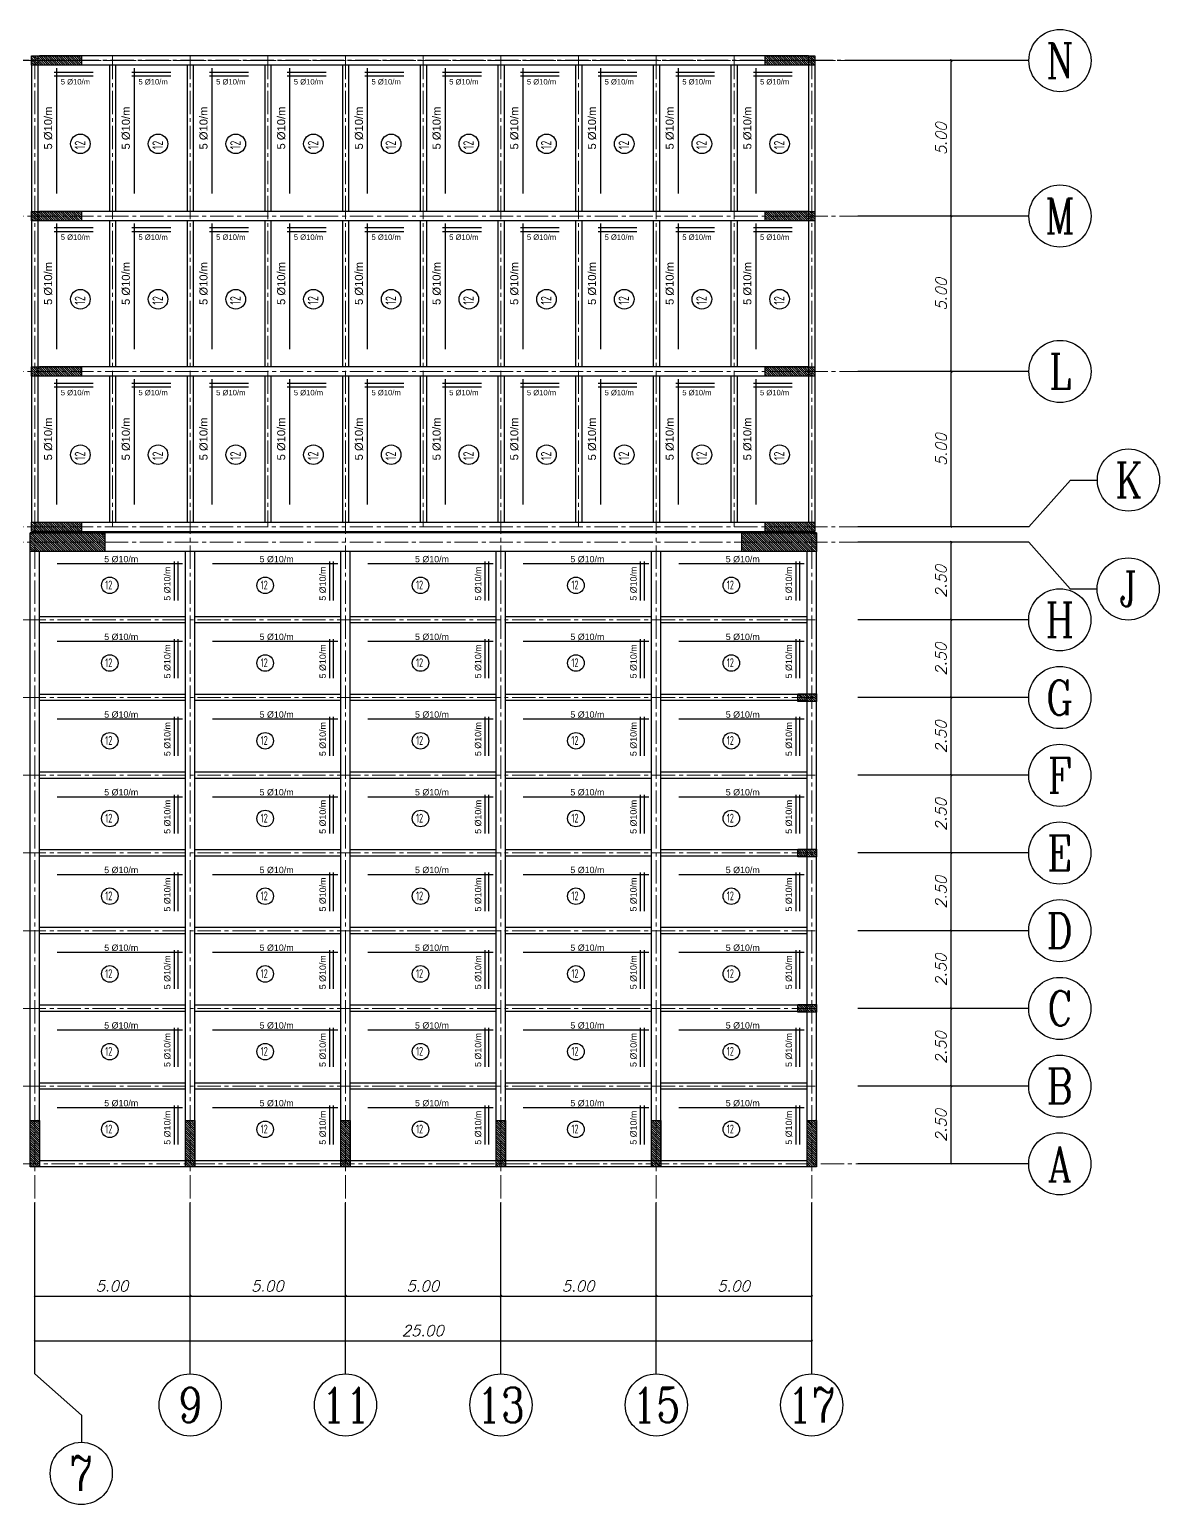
# Model space of a CAD drawing. Header units: metres. Extents: x 202848 to 204724, y 1924431 to 1925550.
# Drawn here: x 203167.86 to 203204.22, y 1924637.84 to 1924685.29 of the extents above; entities that cross this region are included whole.
import ezdxf
from ezdxf.enums import TextEntityAlignment as Align

# ---------------------------------------------------------------- set-up
doc = ezdxf.new("R2010")
doc.units = ezdxf.units.M
doc.header["$MEASUREMENT"] = 0
doc.linetypes.add('CENTER2', pattern=[1.125, 0.75, -0.125, 0.125, -0.125])
doc.layers.add('Axis', color=1, linetype='CENTER2', lineweight=5)
doc.layers.add('Dimations', color=3, linetype='Continuous', lineweight=5)
for name, color, linetype in [('Axis Name', 8, 'Continuous'), ('Columns', 2, 'Continuous'), ('Frame', 7, 'Continuous'), ('Slab Upper Reinforcment', 2, 'Continuous'), ('Walls', 255, 'Continuous')]:
    doc.layers.add(name, color=color, linetype=linetype)
doc.styles.add('1', font='arial.ttf')
doc.styles.add('ROMANS', font='romans.shx', dxfattribs={"oblique": 15})
doc.styles.add('YQ_AXIS', font='COMPLEX.SHX', dxfattribs={"width": 0.8, "bigfont": 'GBCBIG.SHX'})
doc.styles.add('YQ_DIM', font='SUPEROS.SHX', dxfattribs={"width": 0.8, "bigfont": 'HZDX.SHX'})
doc.dimstyles.new('Copy(2) of DIM-50$', dxfattribs={"dimscale": 0, "dimtxt": 0.35, "dimasz": 0.03, "dimexe": 0, "dimexo": 0, "dimgap": 0.15, "dimtad": 1, "dimzin": 0, "dimdsep": 46, "dimtxsty": 'ROMANS', "dimblk1": 'OBLIQUE', "dimblk2": 'DTICK', "dimsah": 1, "dimcen": 0.1, "dimse1": 1, "dimse2": 1, "dimclrd": 2, "dimclre": 51, "dimclrt": 3, "dimaunit": 1, "dimadec": 0, "dimazin": 0, "dimtfac": 1e-05, "dimtmove": 2, "dimatfit": 0, "dimldrblk": 'DTICK', "dimfxl": 0, "dimtolj": 1, "dimtzin": 0, "dimlwe": -1, "dimarcsym": 0})
pattern_1 = [(135, (-396.45404, -217.45699), (-0.0353553390593, -0.0353553390593), [])]

# ---------------------------------------------------------------- blocks, each defined once
blk = doc.blocks.new('*U996')
for p, q in [((2.35, 0.1), (-2.35, 0.1)), ((2.35, -0.1), (-2.35, -0.1))]:
    blk.add_line(p, q)
blk = doc.blocks.new('*U997')
at = {"color": 0, "linetype": 'ByBlock', "lineweight": -2, "transparency": 16777216}
for p in [(-20, 0), (-15, 0), (-10, 0), (-5, 0), (0, 0), (-20, -2.5), (-15, -2.5), (-10, -2.5), (-5, -2.5), (0, -2.5), (-20, -5), (-15, -5), (-10, -5), (-5, -5), (0, -5), (-20, -7.5), (-15, -7.5), (-10, -7.5), (-5, -7.5), (0, -7.5), (-20, -10), (-15, -10), (-10, -10), (-5, -10), (0, -10), (-20, -12.5), (-15, -12.5), (-10, -12.5), (-5, -12.5), (0, -12.5), (-20, -15), (-15, -15), (-10, -15), (-5, -15), (0, -15)]:
    blk.add_blockref('*U996', p, dxfattribs=at)
blk = doc.blocks.new('_OBLIQUE')
at = {"color": 0, "linetype": 'ByBlock'}
blk.add_line((-0.5, -0.5), (0.5, 0.5), dxfattribs=at)
blk = doc.blocks.new('DTICK')
at = {"color": 3}
blk.add_line((-1, -1), (1, 1), dxfattribs=at)
for p, q in [((-1, 0), (1, 0)), ((0, 1), (0, -1))]:
    blk.add_line(p, q)
blk = doc.blocks.new('*D1001')
at = {"layer": 'Defpoints', "color": 0, "lineweight": -2, "transparency": 16777216}
for p in [(203168.033, 1924648.291), (203173.033, 1924648.291), (203173.033, 1924644.541)]:
    blk.add_point(p, dxfattribs=at)
at = {"layer": 'Dimations', "color": 2, "lineweight": -2, "transparency": 16777216}
blk.add_line((203168.033, 1924644.541), (203173.003, 1924644.541), dxfattribs=at)
at = {"layer": 'Dimations', "color": 2, "lineweight": -2, "transparency": 16777216, "xscale": 0.03, "yscale": 0.03, "zscale": 0.03, "rotation": 180}
blk.add_blockref('_OBLIQUE', (203168.033, 1924644.541), dxfattribs=at)
at = {"layer": 'Dimations', "color": 2, "lineweight": -2, "transparency": 16777216, "xscale": 0.03, "yscale": 0.03, "zscale": 0.03}
blk.add_blockref('DTICK', (203173.033, 1924644.541), dxfattribs=at)
at = {"layer": 'Dimations', "color": 3, "transparency": 16777216, "insert": (203170.518, 1924644.866), "char_height": 0.35, "attachment_point": 5, "style": 'ROMANS'}
blk.add_mtext('\\A1;5.00', dxfattribs=at)
blk = doc.blocks.new('*D1002')
at = {"layer": 'Defpoints', "color": 0, "lineweight": -2, "transparency": 16777216}
for p in [(203173.033, 1924648.291), (203178.033, 1924648.291), (203178.033, 1924644.541)]:
    blk.add_point(p, dxfattribs=at)
at = {"layer": 'Dimations', "color": 2, "lineweight": -2, "transparency": 16777216}
blk.add_line((203173.033, 1924644.541), (203178.003, 1924644.541), dxfattribs=at)
at = {"layer": 'Dimations', "color": 2, "lineweight": -2, "transparency": 16777216, "xscale": 0.03, "yscale": 0.03, "zscale": 0.03, "rotation": 180}
blk.add_blockref('_OBLIQUE', (203173.033, 1924644.541), dxfattribs=at)
at = {"layer": 'Dimations', "color": 2, "lineweight": -2, "transparency": 16777216, "xscale": 0.03, "yscale": 0.03, "zscale": 0.03}
blk.add_blockref('DTICK', (203178.033, 1924644.541), dxfattribs=at)
at = {"layer": 'Dimations', "color": 3, "transparency": 16777216, "insert": (203175.518, 1924644.866), "char_height": 0.35, "attachment_point": 5, "style": 'ROMANS'}
blk.add_mtext('\\A1;5.00', dxfattribs=at)
blk = doc.blocks.new('*D1003')
at = {"layer": 'Defpoints', "color": 0, "lineweight": -2, "transparency": 16777216}
for p in [(203178.033, 1924648.291), (203183.033, 1924648.291), (203183.033, 1924644.541)]:
    blk.add_point(p, dxfattribs=at)
at = {"layer": 'Dimations', "color": 2, "lineweight": -2, "transparency": 16777216}
blk.add_line((203178.033, 1924644.541), (203183.003, 1924644.541), dxfattribs=at)
at = {"layer": 'Dimations', "color": 2, "lineweight": -2, "transparency": 16777216, "xscale": 0.03, "yscale": 0.03, "zscale": 0.03, "rotation": 180}
blk.add_blockref('_OBLIQUE', (203178.033, 1924644.541), dxfattribs=at)
at = {"layer": 'Dimations', "color": 2, "lineweight": -2, "transparency": 16777216, "xscale": 0.03, "yscale": 0.03, "zscale": 0.03}
blk.add_blockref('DTICK', (203183.033, 1924644.541), dxfattribs=at)
at = {"layer": 'Dimations', "color": 3, "transparency": 16777216, "insert": (203180.518, 1924644.866), "char_height": 0.35, "attachment_point": 5, "style": 'ROMANS'}
blk.add_mtext('\\A1;5.00', dxfattribs=at)
blk = doc.blocks.new('*D1004')
at = {"layer": 'Defpoints', "color": 0, "lineweight": -2, "transparency": 16777216}
for p in [(203183.033, 1924648.291), (203188.033, 1924648.291), (203188.033, 1924644.541)]:
    blk.add_point(p, dxfattribs=at)
at = {"layer": 'Dimations', "color": 2, "lineweight": -2, "transparency": 16777216}
blk.add_line((203183.033, 1924644.541), (203188.003, 1924644.541), dxfattribs=at)
at = {"layer": 'Dimations', "color": 2, "lineweight": -2, "transparency": 16777216, "xscale": 0.03, "yscale": 0.03, "zscale": 0.03, "rotation": 180}
blk.add_blockref('_OBLIQUE', (203183.033, 1924644.541), dxfattribs=at)
at = {"layer": 'Dimations', "color": 2, "lineweight": -2, "transparency": 16777216, "xscale": 0.03, "yscale": 0.03, "zscale": 0.03}
blk.add_blockref('DTICK', (203188.033, 1924644.541), dxfattribs=at)
at = {"layer": 'Dimations', "color": 3, "transparency": 16777216, "insert": (203185.518, 1924644.866), "char_height": 0.35, "attachment_point": 5, "style": 'ROMANS'}
blk.add_mtext('\\A1;5.00', dxfattribs=at)
blk = doc.blocks.new('*D1005')
at = {"layer": 'Defpoints', "color": 0, "lineweight": -2, "transparency": 16777216}
for p in [(203188.033, 1924648.291), (203193.033, 1924648.291), (203193.033, 1924644.541)]:
    blk.add_point(p, dxfattribs=at)
at = {"layer": 'Dimations', "color": 2, "lineweight": -2, "transparency": 16777216}
blk.add_line((203188.033, 1924644.541), (203193.003, 1924644.541), dxfattribs=at)
at = {"layer": 'Dimations', "color": 2, "lineweight": -2, "transparency": 16777216, "xscale": 0.03, "yscale": 0.03, "zscale": 0.03, "rotation": 180}
blk.add_blockref('_OBLIQUE', (203188.033, 1924644.541), dxfattribs=at)
at = {"layer": 'Dimations', "color": 2, "lineweight": -2, "transparency": 16777216, "xscale": 0.03, "yscale": 0.03, "zscale": 0.03}
blk.add_blockref('DTICK', (203193.033, 1924644.541), dxfattribs=at)
at = {"layer": 'Dimations', "color": 3, "transparency": 16777216, "insert": (203190.518, 1924644.866), "char_height": 0.35, "attachment_point": 5, "style": 'ROMANS'}
blk.add_mtext('\\A1;5.00', dxfattribs=at)
blk = doc.blocks.new('*D1006')
at = {"layer": 'Defpoints', "color": 0, "lineweight": -2, "transparency": 16777216}
for p in [(203193.772, 1924674.287), (203197.522, 1924674.287), (203193.772, 1924669.287)]:
    blk.add_point(p, dxfattribs=at)
at = {"layer": 'Dimations', "color": 2, "lineweight": -2, "transparency": 16777216}
blk.add_line((203197.522, 1924669.287), (203197.522, 1924674.257), dxfattribs=at)
at = {"layer": 'Dimations', "color": 2, "lineweight": -2, "transparency": 16777216, "xscale": 0.03, "yscale": 0.03, "zscale": 0.03}
for name, p, rotation in [('DTICK', (203197.522, 1924674.287), 90), ('_OBLIQUE', (203197.522, 1924669.287), 270)]:
    blk.add_blockref(name, p, dxfattribs=dict(at, rotation=rotation))
at = {"layer": 'Dimations', "color": 3, "transparency": 16777216, "insert": (203197.197, 1924671.772), "char_height": 0.35, "attachment_point": 5, "rotation": 90, "style": 'ROMANS'}
blk.add_mtext('\\A1;5.00', dxfattribs=at)
blk = doc.blocks.new('*D1007')
at = {"layer": 'Defpoints', "color": 0, "lineweight": -2, "transparency": 16777216}
for p in [(203193.772, 1924679.287), (203197.522, 1924679.287), (203193.772, 1924674.287)]:
    blk.add_point(p, dxfattribs=at)
at = {"layer": 'Dimations', "color": 2, "lineweight": -2, "transparency": 16777216}
blk.add_line((203197.522, 1924674.287), (203197.522, 1924679.257), dxfattribs=at)
at = {"layer": 'Dimations', "color": 2, "lineweight": -2, "transparency": 16777216, "xscale": 0.03, "yscale": 0.03, "zscale": 0.03}
for name, p, rotation in [('DTICK', (203197.522, 1924679.287), 90), ('_OBLIQUE', (203197.522, 1924674.287), 270)]:
    blk.add_blockref(name, p, dxfattribs=dict(at, rotation=rotation))
at = {"layer": 'Dimations', "color": 3, "transparency": 16777216, "insert": (203197.197, 1924676.772), "char_height": 0.35, "attachment_point": 5, "rotation": 90, "style": 'ROMANS'}
blk.add_mtext('\\A1;5.00', dxfattribs=at)
blk = doc.blocks.new('*D1008')
at = {"layer": 'Defpoints', "color": 0, "lineweight": -2, "transparency": 16777216}
for p in [(203193.772, 1924684.287), (203197.522, 1924684.287), (203193.772, 1924679.287)]:
    blk.add_point(p, dxfattribs=at)
at = {"layer": 'Dimations', "color": 2, "lineweight": -2, "transparency": 16777216}
blk.add_line((203197.522, 1924679.287), (203197.522, 1924684.257), dxfattribs=at)
at = {"layer": 'Dimations', "color": 2, "lineweight": -2, "transparency": 16777216, "xscale": 0.03, "yscale": 0.03, "zscale": 0.03}
for name, p, rotation in [('DTICK', (203197.522, 1924684.287), 90), ('_OBLIQUE', (203197.522, 1924679.287), 270)]:
    blk.add_blockref(name, p, dxfattribs=dict(at, rotation=rotation))
at = {"layer": 'Dimations', "color": 3, "transparency": 16777216, "insert": (203197.197, 1924681.772), "char_height": 0.35, "attachment_point": 5, "rotation": 90, "style": 'ROMANS'}
blk.add_mtext('\\A1;5.00', dxfattribs=at)
blk = doc.blocks.new('*D1010')
at = {"layer": 'Defpoints', "color": 0, "lineweight": -2, "transparency": 16777216}
for p in [(203168.033, 1924648.291), (203193.033, 1924648.291), (203193.033, 1924643.106)]:
    blk.add_point(p, dxfattribs=at)
at = {"layer": 'Dimations', "color": 2, "lineweight": -2, "transparency": 16777216}
blk.add_line((203168.033, 1924643.106), (203193.003, 1924643.106), dxfattribs=at)
at = {"layer": 'Dimations', "color": 2, "lineweight": -2, "transparency": 16777216, "xscale": 0.03, "yscale": 0.03, "zscale": 0.03, "rotation": 180}
blk.add_blockref('_OBLIQUE', (203168.033, 1924643.106), dxfattribs=at)
at = {"layer": 'Dimations', "color": 2, "lineweight": -2, "transparency": 16777216, "xscale": 0.03, "yscale": 0.03, "zscale": 0.03}
blk.add_blockref('DTICK', (203193.033, 1924643.106), dxfattribs=at)
at = {"layer": 'Dimations', "color": 3, "transparency": 16777216, "insert": (203180.518, 1924643.431), "char_height": 0.35, "attachment_point": 5, "style": 'ROMANS'}
blk.add_mtext('\\A1;25.00', dxfattribs=at)
blk = doc.blocks.new('*D1011')
at = {"layer": 'Defpoints', "color": 0, "lineweight": -2, "transparency": 16777216}
for p in [(203193.766, 1924651.297), (203197.516, 1924651.297), (203193.766, 1924648.797)]:
    blk.add_point(p, dxfattribs=at)
at = {"layer": 'Dimations', "color": 2, "lineweight": -2, "transparency": 16777216}
blk.add_line((203197.516, 1924648.797), (203197.516, 1924651.267), dxfattribs=at)
at = {"layer": 'Dimations', "color": 2, "lineweight": -2, "transparency": 16777216, "xscale": 0.03, "yscale": 0.03, "zscale": 0.03}
for name, p, rotation in [('DTICK', (203197.516, 1924651.297), 90), ('_OBLIQUE', (203197.516, 1924648.797), 270)]:
    blk.add_blockref(name, p, dxfattribs=dict(at, rotation=rotation))
at = {"layer": 'Dimations', "color": 3, "transparency": 16777216, "insert": (203197.191, 1924650.032), "char_height": 0.35, "attachment_point": 5, "rotation": 90, "style": 'ROMANS'}
blk.add_mtext('\\A1;2.50', dxfattribs=at)
blk = doc.blocks.new('*D1012')
at = {"layer": 'Defpoints', "color": 0, "lineweight": -2, "transparency": 16777216}
for p in [(203193.766, 1924653.797), (203197.516, 1924653.797), (203193.766, 1924651.297)]:
    blk.add_point(p, dxfattribs=at)
at = {"layer": 'Dimations', "color": 2, "lineweight": -2, "transparency": 16777216}
blk.add_line((203197.516, 1924651.297), (203197.516, 1924653.767), dxfattribs=at)
at = {"layer": 'Dimations', "color": 2, "lineweight": -2, "transparency": 16777216, "xscale": 0.03, "yscale": 0.03, "zscale": 0.03}
for name, p, rotation in [('DTICK', (203197.516, 1924653.797), 90), ('_OBLIQUE', (203197.516, 1924651.297), 270)]:
    blk.add_blockref(name, p, dxfattribs=dict(at, rotation=rotation))
at = {"layer": 'Dimations', "color": 3, "transparency": 16777216, "insert": (203197.191, 1924652.532), "char_height": 0.35, "attachment_point": 5, "rotation": 90, "style": 'ROMANS'}
blk.add_mtext('\\A1;2.50', dxfattribs=at)
blk = doc.blocks.new('*D1013')
at = {"layer": 'Defpoints', "color": 0, "lineweight": -2, "transparency": 16777216}
for p in [(203193.766, 1924656.297), (203197.516, 1924656.297), (203193.766, 1924653.797)]:
    blk.add_point(p, dxfattribs=at)
at = {"layer": 'Dimations', "color": 2, "lineweight": -2, "transparency": 16777216}
blk.add_line((203197.516, 1924653.797), (203197.516, 1924656.267), dxfattribs=at)
at = {"layer": 'Dimations', "color": 2, "lineweight": -2, "transparency": 16777216, "xscale": 0.03, "yscale": 0.03, "zscale": 0.03}
for name, p, rotation in [('DTICK', (203197.516, 1924656.297), 90), ('_OBLIQUE', (203197.516, 1924653.797), 270)]:
    blk.add_blockref(name, p, dxfattribs=dict(at, rotation=rotation))
at = {"layer": 'Dimations', "color": 3, "transparency": 16777216, "insert": (203197.191, 1924655.032), "char_height": 0.35, "attachment_point": 5, "rotation": 90, "style": 'ROMANS'}
blk.add_mtext('\\A1;2.50', dxfattribs=at)
blk = doc.blocks.new('*D1014')
at = {"layer": 'Defpoints', "color": 0, "lineweight": -2, "transparency": 16777216}
for p in [(203193.766, 1924658.797), (203197.516, 1924658.797), (203193.766, 1924656.297)]:
    blk.add_point(p, dxfattribs=at)
at = {"layer": 'Dimations', "color": 2, "lineweight": -2, "transparency": 16777216}
blk.add_line((203197.516, 1924656.297), (203197.516, 1924658.767), dxfattribs=at)
at = {"layer": 'Dimations', "color": 2, "lineweight": -2, "transparency": 16777216, "xscale": 0.03, "yscale": 0.03, "zscale": 0.03}
for name, p, rotation in [('DTICK', (203197.516, 1924658.797), 90), ('_OBLIQUE', (203197.516, 1924656.297), 270)]:
    blk.add_blockref(name, p, dxfattribs=dict(at, rotation=rotation))
at = {"layer": 'Dimations', "color": 3, "transparency": 16777216, "insert": (203197.191, 1924657.532), "char_height": 0.35, "attachment_point": 5, "rotation": 90, "style": 'ROMANS'}
blk.add_mtext('\\A1;2.50', dxfattribs=at)
blk = doc.blocks.new('*D1015')
at = {"layer": 'Defpoints', "color": 0, "lineweight": -2, "transparency": 16777216}
for p in [(203193.766, 1924661.297), (203197.516, 1924661.297), (203193.766, 1924658.797)]:
    blk.add_point(p, dxfattribs=at)
at = {"layer": 'Dimations', "color": 2, "lineweight": -2, "transparency": 16777216}
blk.add_line((203197.516, 1924658.797), (203197.516, 1924661.267), dxfattribs=at)
at = {"layer": 'Dimations', "color": 2, "lineweight": -2, "transparency": 16777216, "xscale": 0.03, "yscale": 0.03, "zscale": 0.03}
for name, p, rotation in [('DTICK', (203197.516, 1924661.297), 90), ('_OBLIQUE', (203197.516, 1924658.797), 270)]:
    blk.add_blockref(name, p, dxfattribs=dict(at, rotation=rotation))
at = {"layer": 'Dimations', "color": 3, "transparency": 16777216, "insert": (203197.191, 1924660.032), "char_height": 0.35, "attachment_point": 5, "rotation": 90, "style": 'ROMANS'}
blk.add_mtext('\\A1;2.50', dxfattribs=at)
blk = doc.blocks.new('*D1016')
at = {"layer": 'Defpoints', "color": 0, "lineweight": -2, "transparency": 16777216}
for p in [(203193.766, 1924663.797), (203197.516, 1924663.797), (203193.766, 1924661.297)]:
    blk.add_point(p, dxfattribs=at)
at = {"layer": 'Dimations', "color": 2, "lineweight": -2, "transparency": 16777216}
blk.add_line((203197.516, 1924661.297), (203197.516, 1924663.767), dxfattribs=at)
at = {"layer": 'Dimations', "color": 2, "lineweight": -2, "transparency": 16777216, "xscale": 0.03, "yscale": 0.03, "zscale": 0.03}
for name, p, rotation in [('DTICK', (203197.516, 1924663.797), 90), ('_OBLIQUE', (203197.516, 1924661.297), 270)]:
    blk.add_blockref(name, p, dxfattribs=dict(at, rotation=rotation))
at = {"layer": 'Dimations', "color": 3, "transparency": 16777216, "insert": (203197.191, 1924662.532), "char_height": 0.35, "attachment_point": 5, "rotation": 90, "style": 'ROMANS'}
blk.add_mtext('\\A1;2.50', dxfattribs=at)
blk = doc.blocks.new('*D1017')
at = {"layer": 'Defpoints', "color": 0, "lineweight": -2, "transparency": 16777216}
for p in [(203193.766, 1924666.297), (203197.516, 1924666.297), (203193.766, 1924663.797)]:
    blk.add_point(p, dxfattribs=at)
at = {"layer": 'Dimations', "color": 2, "lineweight": -2, "transparency": 16777216}
blk.add_line((203197.516, 1924663.797), (203197.516, 1924666.267), dxfattribs=at)
at = {"layer": 'Dimations', "color": 2, "lineweight": -2, "transparency": 16777216, "xscale": 0.03, "yscale": 0.03, "zscale": 0.03}
for name, p, rotation in [('DTICK', (203197.516, 1924666.297), 90), ('_OBLIQUE', (203197.516, 1924663.797), 270)]:
    blk.add_blockref(name, p, dxfattribs=dict(at, rotation=rotation))
at = {"layer": 'Dimations', "color": 3, "transparency": 16777216, "insert": (203197.191, 1924665.032), "char_height": 0.35, "attachment_point": 5, "rotation": 90, "style": 'ROMANS'}
blk.add_mtext('\\A1;2.50', dxfattribs=at)
blk = doc.blocks.new('*D1018')
at = {"layer": 'Defpoints', "color": 0, "lineweight": -2, "transparency": 16777216}
for p in [(203193.766, 1924668.797), (203197.516, 1924668.797), (203193.766, 1924666.297)]:
    blk.add_point(p, dxfattribs=at)
at = {"layer": 'Dimations', "color": 2, "lineweight": -2, "transparency": 16777216}
blk.add_line((203197.516, 1924666.297), (203197.516, 1924668.767), dxfattribs=at)
at = {"layer": 'Dimations', "color": 2, "lineweight": -2, "transparency": 16777216, "xscale": 0.03, "yscale": 0.03, "zscale": 0.03}
for name, p, rotation in [('DTICK', (203197.516, 1924668.797), 90), ('_OBLIQUE', (203197.516, 1924666.297), 270)]:
    blk.add_blockref(name, p, dxfattribs=dict(at, rotation=rotation))
at = {"layer": 'Dimations', "color": 3, "transparency": 16777216, "insert": (203197.191, 1924667.532), "char_height": 0.35, "attachment_point": 5, "rotation": 90, "style": 'ROMANS'}
blk.add_mtext('\\A1;2.50', dxfattribs=at)
blk = doc.blocks.new('*U992')
at = {"layer": 'Slab Upper Reinforcment'}
for p, q in [((2.018, 0.496), (-2.018, 0.496)), ((1.758, -0.679), (1.758, 0.571)), ((1.878, -0.679), (1.878, 0.571))]:
    blk.add_line(p, q, dxfattribs=at)
blk.add_circle((-0.324, -0.194), 0.266, dxfattribs=at)
at = {"layer": 'Slab Upper Reinforcment', "attachment_point": 1}
for s, width, gutter_width, insert, char_height, style in [('5 %%C10/m', 1.19767, 1.635, (-0.503, 0.752), 0.2043, '1'), ('12', 0.20907, 1.427, (-0.47, -0.041), 0.2853, 'YQ_DIM')]:
    blk.add_mtext_dynamic_manual_height_columns(s, width=width, gutter_width=gutter_width, heights=[0], dxfattribs=dict(at, insert=insert, char_height=char_height, style=style))
at = {"layer": 'Slab Upper Reinforcment', "insert": (1.424, -0.688), "char_height": 0.2043, "attachment_point": 1, "rotation": 90, "style": '1'}
blk.add_mtext_dynamic_manual_height_columns('5 %%C10/m', width=1.19767, gutter_width=1.635, heights=[0], dxfattribs=at)
blk = doc.blocks.new('*U993')
at = {"layer": 'Slab Upper Reinforcment', "color": 0, "linetype": 'ByBlock', "lineweight": -2, "transparency": 16777216}
for p in [(-20, 0), (-15, 0), (-10, 0), (-5, 0), (0, 0), (-20, -2.5), (-15, -2.5), (-10, -2.5), (-5, -2.5), (0, -2.5), (-20, -5), (-15, -5), (-10, -5), (-5, -5), (0, -5), (-20, -7.5), (-15, -7.5), (-10, -7.5), (-5, -7.5), (0, -7.5), (-20, -10), (-15, -10), (-10, -10), (-5, -10), (0, -10), (-20, -12.5), (-15, -12.5), (-10, -12.5), (-5, -12.5), (0, -12.5), (-20, -15), (-15, -15), (-10, -15), (-5, -15), (0, -15), (-20, -17.5), (-15, -17.5), (-10, -17.5), (-5, -17.5), (0, -17.5)]:
    blk.add_blockref('*U992', p, dxfattribs=at)
blk = doc.blocks.new('*U988')
at = {"layer": 'Slab Upper Reinforcment'}
for p, q in [((-0.387, 2.018), (-0.387, -2.018)), ((0.787, 1.878), (-0.463, 1.878)), ((0.787, 1.758), (-0.463, 1.758))]:
    blk.add_line(p, q, dxfattribs=at)
blk.add_circle((0.38, -0.415), 0.315, dxfattribs=at)
at = {"layer": 'Slab Upper Reinforcment', "insert": (-0.251, 1.67), "char_height": 0.1756, "attachment_point": 1, "style": '1'}
blk.add_mtext_dynamic_manual_height_columns('5 %%C10/m', width=1.02927, gutter_width=1.405, heights=[0], dxfattribs=at)
at = {"layer": 'Slab Upper Reinforcment', "attachment_point": 1, "rotation": 90}
for s, width, gutter_width, insert, char_height, style in [('5 %%C10/m', 1.50886, 2.06, (-0.787, -0.597), 0.2574, '1'), ('12', 0.24777, 1.691, (0.198, -0.588), 0.3382, 'YQ_DIM')]:
    blk.add_mtext_dynamic_manual_height_columns(s, width=width, gutter_width=gutter_width, heights=[0], dxfattribs=dict(at, insert=insert, char_height=char_height, style=style))
blk = doc.blocks.new('*U989')
at = {"color": 0, "linetype": 'ByBlock', "lineweight": -2, "transparency": 16777216}
for p in [(-22.5, 10), (-20, 10), (-17.5, 10), (-15, 10), (-12.5, 10), (-10, 10), (-7.5, 10), (-5, 10), (-2.5, 10), (0, 10), (-22.5, 5), (-20, 5), (-17.5, 5), (-15, 5), (-12.5, 5), (-10, 5), (-7.5, 5), (-5, 5), (-2.5, 5), (0, 5), (-22.5, 0), (-20, 0), (-17.5, 0), (-15, 0), (-12.5, 0), (-10, 0), (-7.5, 0), (-5, 0), (-2.5, 0), (0, 0)]:
    blk.add_blockref('*U988', p, dxfattribs=at)

msp = doc.modelspace()

# ---------------------------------------------------------------- hatches: boundary and pattern name
at = {"layer": 'Columns', "transparency": 33554687}
h = msp.add_hatch(dxfattribs=at)
h.set_pattern_fill('ANSI31', color=256, scale=0.4, angle=90)
h.set_pattern_definition(pattern_1)
h.paths.add_polyline_path([(203167.9329, 1924684.4365), (203167.9329, 1924684.1365), (203169.5329, 1924684.1365), (203169.5329, 1924684.4365)])
h = msp.add_hatch(dxfattribs=at)
h.set_pattern_fill('ANSI31', color=256, scale=0.4, angle=90)
h.set_pattern_definition(pattern_1)
h.paths.add_polyline_path([(203191.5329, 1924684.4365), (203191.5329, 1924684.1365), (203193.1329, 1924684.1365), (203193.1329, 1924684.4365)])
h = msp.add_hatch(dxfattribs=at)
h.set_pattern_fill('ANSI31', color=256, scale=0.4, angle=90)
h.set_pattern_definition(pattern_1)
h.paths.add_polyline_path([(203167.9329, 1924679.4365), (203167.9329, 1924679.1365), (203169.5329, 1924679.1365), (203169.5329, 1924679.4365)])
h = msp.add_hatch(dxfattribs=at)
h.set_pattern_fill('ANSI31', color=256, scale=0.4, angle=90)
h.set_pattern_definition(pattern_1)
h.paths.add_polyline_path([(203191.5329, 1924679.4365), (203191.5329, 1924679.1365), (203193.1329, 1924679.1365), (203193.1329, 1924679.4365)])
h = msp.add_hatch(dxfattribs=at)
h.set_pattern_fill('ANSI31', color=256, scale=0.4, angle=90)
h.set_pattern_definition(pattern_1)
h.paths.add_polyline_path([(203167.9329, 1924674.4365), (203167.9329, 1924674.1365), (203169.5329, 1924674.1365), (203169.5329, 1924674.4365)])
h = msp.add_hatch(dxfattribs=at)
h.set_pattern_fill('ANSI31', color=256, scale=0.4, angle=90)
h.set_pattern_definition(pattern_1)
h.paths.add_polyline_path([(203191.5329, 1924674.4365), (203191.5329, 1924674.1365), (203193.1329, 1924674.1365), (203193.1329, 1924674.4365)])
h = msp.add_hatch(dxfattribs=at)
h.set_pattern_fill('ANSI31', color=256, scale=0.4, angle=90)
h.set_pattern_definition(pattern_1)
h.paths.add_polyline_path([(203167.9329, 1924669.4365), (203167.9329, 1924669.1365), (203169.5329, 1924669.1365), (203169.5329, 1924669.4365)])
h = msp.add_hatch(dxfattribs=at)
h.set_pattern_fill('ANSI31', color=256, scale=0.4, angle=90)
h.set_pattern_definition(pattern_1)
h.paths.add_polyline_path([(203191.5329, 1924669.4365), (203191.5329, 1924669.1365), (203193.1329, 1924669.1365), (203193.1329, 1924669.4365)])
h = msp.add_hatch(dxfattribs=at)
h.set_pattern_fill('ANSI31', color=256, scale=0.4, angle=90)
h.set_pattern_definition(pattern_1)
h.paths.add_polyline_path([(203167.8829, 1924669.0965), (203167.8829, 1924668.4965), (203170.2829, 1924668.4965), (203170.2829, 1924669.0965)])
h = msp.add_hatch(dxfattribs=at)
h.set_pattern_fill('ANSI31', color=256, scale=0.4, angle=90)
h.set_pattern_definition(pattern_1)
h.paths.add_polyline_path([(203190.7829, 1924669.0965), (203190.7829, 1924668.4965), (203193.1829, 1924668.4965), (203193.1829, 1924669.0965)])
h = msp.add_hatch(dxfattribs=at)
h.set_pattern_fill('ANSI31', color=256, scale=0.4, angle=90)
h.set_pattern_definition(pattern_1)
h.paths.add_polyline_path([(203192.5829, 1924663.9215), (203192.5829, 1924663.6715), (203193.1829, 1924663.6715), (203193.1829, 1924663.9215)])
h = msp.add_hatch(dxfattribs=at)
h.set_pattern_fill('ANSI31', color=256, scale=0.4, angle=90)
h.set_pattern_definition(pattern_1)
h.paths.add_polyline_path([(203192.5829, 1924658.9215), (203192.5829, 1924658.6715), (203193.1829, 1924658.6715), (203193.1829, 1924658.9215)])
h = msp.add_hatch(dxfattribs=at)
h.set_pattern_fill('ANSI31', color=256, scale=0.4, angle=90)
h.set_pattern_definition(pattern_1)
h.paths.add_polyline_path([(203192.5829, 1924653.9215), (203192.5829, 1924653.6715), (203193.1829, 1924653.6715), (203193.1829, 1924653.9215)])
h = msp.add_hatch(dxfattribs=at)
h.set_pattern_fill('ANSI31', color=256, scale=0.4, angle=90)
h.set_pattern_definition(pattern_1)
h.paths.add_polyline_path([(203167.8829, 1924648.6965), (203168.1829, 1924648.6965), (203168.1829, 1924650.1965), (203167.8829, 1924650.1965)])
h = msp.add_hatch(dxfattribs=at)
h.set_pattern_fill('ANSI31', color=256, scale=0.4, angle=90)
h.set_pattern_definition(pattern_1)
h.paths.add_polyline_path([(203172.8829, 1924648.6965), (203173.1829, 1924648.6965), (203173.1829, 1924650.1965), (203172.8829, 1924650.1965)])
h = msp.add_hatch(dxfattribs=at)
h.set_pattern_fill('ANSI31', color=256, scale=0.4, angle=90)
h.set_pattern_definition(pattern_1)
h.paths.add_polyline_path([(203177.8829, 1924648.6965), (203178.1829, 1924648.6965), (203178.1829, 1924650.1965), (203177.8829, 1924650.1965)])
h = msp.add_hatch(dxfattribs=at)
h.set_pattern_fill('ANSI31', color=256, scale=0.4, angle=90)
h.set_pattern_definition(pattern_1)
h.paths.add_polyline_path([(203182.8829, 1924648.6965), (203183.1829, 1924648.6965), (203183.1829, 1924650.1965), (203182.8829, 1924650.1965)])
h = msp.add_hatch(dxfattribs=at)
h.set_pattern_fill('ANSI31', color=256, scale=0.4, angle=90)
h.set_pattern_definition(pattern_1)
h.paths.add_polyline_path([(203187.8829, 1924648.6965), (203188.1829, 1924648.6965), (203188.1829, 1924650.1965), (203187.8829, 1924650.1965)])
h = msp.add_hatch(dxfattribs=at)
h.set_pattern_fill('ANSI31', color=256, scale=0.4, angle=90)
h.set_pattern_definition(pattern_1)
h.paths.add_polyline_path([(203192.8829, 1924648.6965), (203193.1829, 1924648.6965), (203193.1829, 1924650.1965), (203192.8829, 1924650.1965)])

# ---------------------------------------------------------------- linework, layer by layer
at = {"linetype": 'CENTER2', "lineweight": -2}
msp.add_line((203198.2229, 1924684.2865), (203161.0512, 1924684.2865), dxfattribs=at)
for p, q in [((203170.4329, 1924684.1365), (203170.4329, 1924679.4365)), ((203170.6329, 1924684.1365), (203170.6329, 1924679.4365)), ((203172.9329, 1924684.1365), (203172.9329, 1924679.4365)), ((203173.1329, 1924684.1365), (203173.1329, 1924679.4365)), ((203175.4329, 1924684.1365), (203175.4329, 1924679.4365)), ((203175.6329, 1924684.1365), (203175.6329, 1924679.4365)), ((203177.9329, 1924684.1365), (203177.9329, 1924679.4365)), ((203178.1329, 1924684.1365), (203178.1329, 1924679.4365)), ((203180.4329, 1924684.1365), (203180.4329, 1924679.4365)), ((203180.6329, 1924684.1365), (203180.6329, 1924679.4365)), ((203182.9329, 1924684.1365), (203182.9329, 1924679.4365)), ((203183.1329, 1924684.1365), (203183.1329, 1924679.4365)), ((203185.4329, 1924684.1365), (203185.4329, 1924679.4365)), ((203185.6329, 1924684.1365), (203185.6329, 1924679.4365)), ((203187.9329, 1924684.1365), (203187.9329, 1924679.4365)), ((203188.1329, 1924684.1365), (203188.1329, 1924679.4365)), ((203190.4329, 1924684.1365), (203190.4329, 1924679.4365)), ((203190.6329, 1924684.1365), (203190.6329, 1924679.4365)), ((203170.4329, 1924679.1365), (203170.4329, 1924674.4365)), ((203170.6329, 1924679.1365), (203170.6329, 1924674.4365)), ((203172.9329, 1924679.1365), (203172.9329, 1924674.4365)), ((203173.1329, 1924679.1365), (203173.1329, 1924674.4365)), ((203175.4329, 1924679.1365), (203175.4329, 1924674.4365)), ((203175.6329, 1924679.1365), (203175.6329, 1924674.4365)), ((203177.9329, 1924679.1365), (203177.9329, 1924674.4365)), ((203178.1329, 1924679.1365), (203178.1329, 1924674.4365)), ((203180.4329, 1924679.1365), (203180.4329, 1924674.4365)), ((203180.6329, 1924679.1365), (203180.6329, 1924674.4365)), ((203182.9329, 1924679.1365), (203182.9329, 1924674.4365)), ((203183.1329, 1924679.1365), (203183.1329, 1924674.4365)), ((203185.4329, 1924679.1365), (203185.4329, 1924674.4365)), ((203185.6329, 1924679.1365), (203185.6329, 1924674.4365)), ((203187.9329, 1924679.1365), (203187.9329, 1924674.4365)), ((203188.1329, 1924679.1365), (203188.1329, 1924674.4365)), ((203190.4329, 1924679.1365), (203190.4329, 1924674.4365)), ((203190.6329, 1924679.1365), (203190.6329, 1924674.4365)), ((203170.4329, 1924674.1365), (203170.4329, 1924669.4365)), ((203170.6329, 1924674.1365), (203170.6329, 1924669.4365)), ((203172.9329, 1924674.1365), (203172.9329, 1924669.4365)), ((203173.1329, 1924674.1365), (203173.1329, 1924669.4365)), ((203175.4329, 1924674.1365), (203175.4329, 1924669.4365)), ((203175.6329, 1924674.1365), (203175.6329, 1924669.4365)), ((203177.9329, 1924674.1365), (203177.9329, 1924669.4365)), ((203178.1329, 1924674.1365), (203178.1329, 1924669.4365)), ((203180.4329, 1924674.1365), (203180.4329, 1924669.4365)), ((203180.6329, 1924674.1365), (203180.6329, 1924669.4365)), ((203182.9329, 1924674.1365), (203182.9329, 1924669.4365)), ((203183.1329, 1924674.1365), (203183.1329, 1924669.4365)), ((203185.4329, 1924674.1365), (203185.4329, 1924669.4365)), ((203185.6329, 1924674.1365), (203185.6329, 1924669.4365)), ((203187.9329, 1924674.1365), (203187.9329, 1924669.4365)), ((203188.1329, 1924674.1365), (203188.1329, 1924669.4365)), ((203190.4329, 1924674.1365), (203190.4329, 1924669.4365)), ((203190.6329, 1924674.1365), (203190.6329, 1924669.4365)), ((203167.8829, 1924650.1465), (203167.8829, 1924668.4965)), ((203168.1829, 1924650.1465), (203168.1829, 1924668.4965)), ((203172.8829, 1924648.9465), (203172.8829, 1924668.4965)), ((203173.1829, 1924648.9465), (203173.1829, 1924668.4965)), ((203177.8829, 1924648.9465), (203177.8829, 1924668.4965)), ((203178.1829, 1924648.9465), (203178.1829, 1924668.4965)), ((203182.8829, 1924648.9465), (203182.8829, 1924668.4965)), ((203183.1829, 1924648.9465), (203183.1829, 1924668.4965)), ((203187.8829, 1924648.9465), (203187.8829, 1924668.4965)), ((203188.1829, 1924648.9465), (203188.1829, 1924668.4965))]:
    msp.add_line(p, q)
at = {"layer": 'Axis'}
for p, q in [((203168.0329, 1924684.4365), (203168.0329, 1924670.0365)), ((203168.0329, 1924684.4365), (203168.0329, 1924644.9045)), ((203170.5329, 1924684.4365), (203170.5329, 1924669.2865)), ((203173.0329, 1924684.4365), (203173.0329, 1924644.9045)), ((203173.0329, 1924684.4365), (203173.0329, 1924644.9045)), ((203175.5329, 1924684.4365), (203175.5329, 1924669.2865)), ((203178.0329, 1924684.4365), (203178.0329, 1924644.9045)), ((203178.0329, 1924684.4365), (203178.0329, 1924644.9045)), ((203180.5329, 1924684.4365), (203180.5329, 1924669.2865)), ((203183.0329, 1924684.4365), (203183.0329, 1924644.9045)), ((203183.0329, 1924684.4365), (203183.0329, 1924644.9045)), ((203185.5329, 1924684.4365), (203185.5329, 1924669.2865)), ((203188.0329, 1924684.4365), (203188.0329, 1924644.9045)), ((203188.0329, 1924684.4365), (203188.0329, 1924644.9045)), ((203190.5329, 1924684.4365), (203190.5329, 1924669.2865)), ((203193.0329, 1924684.4365), (203193.0329, 1924644.9045)), ((203196.9246, 1924684.2865), (203164.2009, 1924684.2865)), ((203196.9246, 1924679.2865), (203164.2009, 1924679.2865)), ((203196.9246, 1924674.2865), (203164.2009, 1924674.2865)), ((203196.9162, 1924669.2865), (203164.2009, 1924669.2865)), ((203196.9178, 1924668.7965), (203142.6929, 1924668.7965)), ((203193.1429, 1924666.2965), (203142.6929, 1924666.2965)), ((203193.1429, 1924663.7965), (203142.6929, 1924663.7965)), ((203193.1429, 1924661.2965), (203142.6929, 1924661.2965)), ((203193.1429, 1924658.7965), (203142.6929, 1924658.7965)), ((203193.1429, 1924656.2965), (203142.6929, 1924656.2965)), ((203193.1429, 1924653.7965), (203142.6929, 1924653.7965)), ((203193.1429, 1924651.2965), (203142.6929, 1924651.2965)), ((203142.6997, 1924648.7965), (203196.9178, 1924648.7965))]:
    msp.add_line(p, q, dxfattribs=at)
at = {"layer": 'Axis Name'}
for p, q in [((203200.0224, 1924684.2865), (203194.5224, 1924684.2865)), ((203200.0224, 1924679.2865), (203194.5224, 1924679.2865)), ((203200.0224, 1924674.2865), (203194.5224, 1924674.2865)), ((203200.0224, 1924669.2865), (203201.3556, 1924670.7928)), ((203201.3556, 1924670.7928), (203202.2249, 1924670.7928)), ((203200.0224, 1924669.2865), (203194.5224, 1924669.2865)), ((203200.0157, 1924668.7965), (203194.5157, 1924668.7965)), ((203200.0157, 1924668.7965), (203201.3488, 1924667.2902)), ((203201.3488, 1924667.2902), (203202.2181, 1924667.2902)), ((203200.0157, 1924666.2965), (203194.5157, 1924666.2965)), ((203200.0157, 1924663.7965), (203194.5157, 1924663.7965)), ((203200.0157, 1924661.2965), (203194.5157, 1924661.2965)), ((203200.0157, 1924658.7965), (203194.5157, 1924658.7965)), ((203200.0157, 1924656.2965), (203194.5157, 1924656.2965)), ((203200.0157, 1924653.7965), (203194.5157, 1924653.7965)), ((203200.0157, 1924651.2965), (203194.5157, 1924651.2965)), ((203200.0157, 1924648.7965), (203194.5157, 1924648.7965)), ((203168.0329, 1924642.0411), (203168.0329, 1924647.5411)), ((203173.0329, 1924642.0411), (203173.0329, 1924647.5411)), ((203178.0329, 1924642.0411), (203178.0329, 1924647.5411)), ((203183.0329, 1924642.0411), (203183.0329, 1924647.5411)), ((203188.0329, 1924642.0411), (203188.0329, 1924647.5411)), ((203193.0329, 1924642.0411), (203193.0329, 1924647.5411)), ((203168.0329, 1924642.0411), (203169.5392, 1924640.7079)), ((203169.5392, 1924640.7079), (203169.5392, 1924639.8386))]:
    msp.add_line(p, q, dxfattribs=at)
for centre in [(203201.0224, 1924684.2865), (203201.0224, 1924679.2865), (203201.0224, 1924674.2865), (203203.2249, 1924670.7928), (203203.2181, 1924667.2902), (203201.0157, 1924666.2965), (203201.0157, 1924663.7965), (203201.0157, 1924661.2965), (203201.0157, 1924658.7965), (203201.0157, 1924656.2965), (203201.0157, 1924653.7965), (203201.0157, 1924651.2965), (203201.0157, 1924648.7965), (203173.0329, 1924641.0411), (203178.0329, 1924641.0411), (203183.0329, 1924641.0411), (203188.0329, 1924641.0411), (203193.0329, 1924641.0411), (203169.5286, 1924638.8387)]:
    msp.add_circle(centre, 1, dxfattribs=at)
at = {"layer": 'Columns'}
for points in [[(203167.9329, 1924684.4365), (203169.5329, 1924684.4365), (203169.5329, 1924684.1365), (203167.9329, 1924684.1365)], [(203191.5329, 1924684.4365), (203193.1329, 1924684.4365), (203193.1329, 1924684.1365), (203191.5329, 1924684.1365)], [(203167.9329, 1924679.4365), (203169.5329, 1924679.4365), (203169.5329, 1924679.1365), (203167.9329, 1924679.1365)], [(203191.5329, 1924679.4365), (203193.1329, 1924679.4365), (203193.1329, 1924679.1365), (203191.5329, 1924679.1365)], [(203167.9329, 1924674.4365), (203169.5329, 1924674.4365), (203169.5329, 1924674.1365), (203167.9329, 1924674.1365)], [(203191.5329, 1924674.4365), (203193.1329, 1924674.4365), (203193.1329, 1924674.1365), (203191.5329, 1924674.1365)], [(203167.9329, 1924669.4365), (203169.5329, 1924669.4365), (203169.5329, 1924669.1365), (203167.9329, 1924669.1365)], [(203191.5329, 1924669.4365), (203193.1329, 1924669.4365), (203193.1329, 1924669.1365), (203191.5329, 1924669.1365)], [(203167.8829, 1924669.0965), (203170.2829, 1924669.0965), (203170.2829, 1924668.4965), (203167.8829, 1924668.4965)], [(203190.7829, 1924669.0965), (203193.1829, 1924669.0965), (203193.1829, 1924668.4965), (203190.7829, 1924668.4965)], [(203192.5829, 1924663.6715), (203192.5829, 1924663.9215), (203193.1829, 1924663.9215), (203193.1829, 1924663.6715)], [(203192.5829, 1924658.6715), (203192.5829, 1924658.9215), (203193.1829, 1924658.9215), (203193.1829, 1924658.6715)], [(203192.5829, 1924653.6715), (203192.5829, 1924653.9215), (203193.1829, 1924653.9215), (203193.1829, 1924653.6715)], [(203167.8829, 1924648.6965), (203167.8829, 1924650.1965), (203168.1829, 1924650.1965), (203168.1829, 1924648.6965)], [(203172.8829, 1924648.6965), (203172.8829, 1924650.1965), (203173.1829, 1924650.1965), (203173.1829, 1924648.6965)], [(203177.8829, 1924648.6965), (203177.8829, 1924650.1965), (203178.1829, 1924650.1965), (203178.1829, 1924648.6965)], [(203182.8829, 1924648.6965), (203182.8829, 1924650.1965), (203183.1829, 1924650.1965), (203183.1829, 1924648.6965)], [(203187.8829, 1924648.6965), (203187.8829, 1924650.1965), (203188.1829, 1924650.1965), (203188.1829, 1924648.6965)], [(203192.8829, 1924648.6965), (203192.8829, 1924650.1965), (203193.1829, 1924650.1965), (203193.1829, 1924648.6965)]]:
    msp.add_lwpolyline(points, close=True, dxfattribs=at)
at = {"layer": 'Frame'}
for p, q in [((203192.9329, 1924684.4365), (203168.1829, 1924684.4365)), ((203192.9329, 1924684.1365), (203168.1829, 1924684.1365)), ((203192.9329, 1924679.4365), (203168.1829, 1924679.4365)), ((203192.9329, 1924679.1365), (203168.1829, 1924679.1365)), ((203192.9329, 1924674.4365), (203168.1829, 1924674.4365)), ((203192.9329, 1924674.1365), (203168.1829, 1924674.1365)), ((203168.1829, 1924669.4365), (203192.9329, 1924669.4365)), ((203168.1829, 1924669.1365), (203192.9329, 1924669.1365)), ((203193.1829, 1924669.0965), (203167.8829, 1924669.0965)), ((203193.1829, 1924648.6965), (203193.1829, 1924668.9965)), ((203193.1829, 1924668.4965), (203167.8829, 1924668.4965)), ((203192.8829, 1924648.9465), (203192.8829, 1924668.4965))]:
    msp.add_line(p, q, dxfattribs=at)
at = {"layer": 'Walls'}
for p, q in [((203167.9329, 1924684.4365), (203167.9329, 1924669.4365)), ((203168.1329, 1924684.4365), (203168.1329, 1924669.4365)), ((203192.9329, 1924684.4365), (203192.9329, 1924669.4365)), ((203193.1329, 1924684.4365), (203193.1329, 1924669.4365)), ((203192.8829, 1924648.8965), (203168.1829, 1924648.8965)), ((203192.8829, 1924648.6965), (203168.1829, 1924648.6965))]:
    msp.add_line(p, q, dxfattribs=at)

# ---------------------------------------------------------------- block references
at = {"lineweight": -2}
msp.add_blockref('*U989', (203191.6204, 1924672.024), dxfattribs=at)
msp.add_blockref('*U997', (203190.5329, 1924666.2965))
at = {"layer": 'Slab Upper Reinforcment'}
msp.add_blockref('*U993', (203190.7704, 1924667.6004), dxfattribs=at)

# ---------------------------------------------------------------- texts
at = {"layer": 'Axis Name', "color": 7, "style": 'YQ_AXIS', "width": 0.8}
for s, p in [('N', (203201.0224, 1924684.2865)), ('M', (203201.0224, 1924679.2865)), ('L', (203201.0224, 1924674.2865)), ('K', (203203.2249, 1924670.7928)), ('J', (203203.2181, 1924667.2902)), ('H', (203201.0157, 1924666.2965)), ('G', (203201.0157, 1924663.7965)), ('F', (203201.0157, 1924661.2965)), ('E', (203201.0157, 1924658.7965)), ('D', (203201.0157, 1924656.2965)), ('C', (203201.0157, 1924653.7965)), ('B', (203201.0157, 1924651.2965)), ('A', (203201.0157, 1924648.7965)), ('9', (203173.0329, 1924641.0411)), ('11', (203178.0329, 1924641.0411)), ('13', (203183.0329, 1924641.0411)), ('15', (203188.0329, 1924641.0411)), ('17', (203193.0329, 1924641.0411)), ('7', (203169.5286, 1924638.8387))]:
    msp.add_text(s, height=1.125, dxfattribs=at).set_placement(p, align=Align.MIDDLE)

# ---------------------------------------------------------------- dimensions: what is measured, and where the dimension line sits
at = {"layer": 'Dimations'}
for base, p1, p2, picture, middle in [((203197.5224, 1924684.2865), (203193.7724, 1924679.2865), (203193.7724, 1924684.2865), '*D1008', (203197.1974, 1924681.7715)), ((203197.5224, 1924679.2865), (203193.7724, 1924674.2865), (203193.7724, 1924679.2865), '*D1007', (203197.1974, 1924676.7715)), ((203197.5224, 1924674.2865), (203193.7724, 1924669.2865), (203193.7724, 1924674.2865), '*D1006', (203197.1974, 1924671.7715)), ((203197.5157, 1924668.7965), (203193.7657, 1924666.2965), (203193.7657, 1924668.7965), '*D1018', (203197.1907, 1924667.5315)), ((203197.5157, 1924666.2965), (203193.7657, 1924663.7965), (203193.7657, 1924666.2965), '*D1017', (203197.1907, 1924665.0315)), ((203197.5157, 1924663.7965), (203193.7657, 1924661.2965), (203193.7657, 1924663.7965), '*D1016', (203197.1907, 1924662.5315)), ((203197.5157, 1924661.2965), (203193.7657, 1924658.7965), (203193.7657, 1924661.2965), '*D1015', (203197.1907, 1924660.0315)), ((203197.5157, 1924658.7965), (203193.7657, 1924656.2965), (203193.7657, 1924658.7965), '*D1014', (203197.1907, 1924657.5315)), ((203197.5157, 1924656.2965), (203193.7657, 1924653.7965), (203193.7657, 1924656.2965), '*D1013', (203197.1907, 1924655.0315)), ((203197.5157, 1924653.7965), (203193.7657, 1924651.2965), (203193.7657, 1924653.7965), '*D1012', (203197.1907, 1924652.5315)), ((203197.5157, 1924651.2965), (203193.7657, 1924648.7965), (203193.7657, 1924651.2965), '*D1011', (203197.1907, 1924650.0315))]:
    dim = msp.add_linear_dim(base=base, p1=p1, p2=p2, angle=90, dimstyle='Copy(2) of DIM-50$', override={"dimscale": 1}, dxfattribs=at)
    dim.commit()
    dim.dimension.update_dxf_attribs({"geometry": picture, "text_midpoint": middle})
for base, p1, p2, picture, middle in [((203173.0329, 1924644.5411), (203168.0329, 1924648.2911), (203173.0329, 1924648.2911), '*D1001', (203170.5179, 1924644.8661)), ((203178.0329, 1924644.5411), (203173.0329, 1924648.2911), (203178.0329, 1924648.2911), '*D1002', (203175.5179, 1924644.8661)), ((203183.0329, 1924644.5411), (203178.0329, 1924648.2911), (203183.0329, 1924648.2911), '*D1003', (203180.5179, 1924644.8661)), ((203188.0329, 1924644.5411), (203183.0329, 1924648.2911), (203188.0329, 1924648.2911), '*D1004', (203185.5179, 1924644.8661)), ((203193.0329, 1924644.5411), (203188.0329, 1924648.2911), (203193.0329, 1924648.2911), '*D1005', (203190.5179, 1924644.8661))]:
    dim = msp.add_linear_dim(base=base, p1=p1, p2=p2, dimstyle='Copy(2) of DIM-50$', override={"dimscale": 1}, dxfattribs=at)
    dim.commit()
    dim.dimension.update_dxf_attribs({"geometry": picture, "text_midpoint": middle})
dim = msp.add_aligned_dim(p1=(203168.0329, 1924648.2911), p2=(203193.0329, 1924648.2911), distance=-5.1855, dimstyle='Copy(2) of DIM-50$', override={"dimscale": 1}, dxfattribs=at)
dim.commit()
dim.dimension.update_dxf_attribs({"geometry": '*D1010', "text_midpoint": (203180.5179, 1924643.4306)})

doc.saveas('drawing.dxf')
